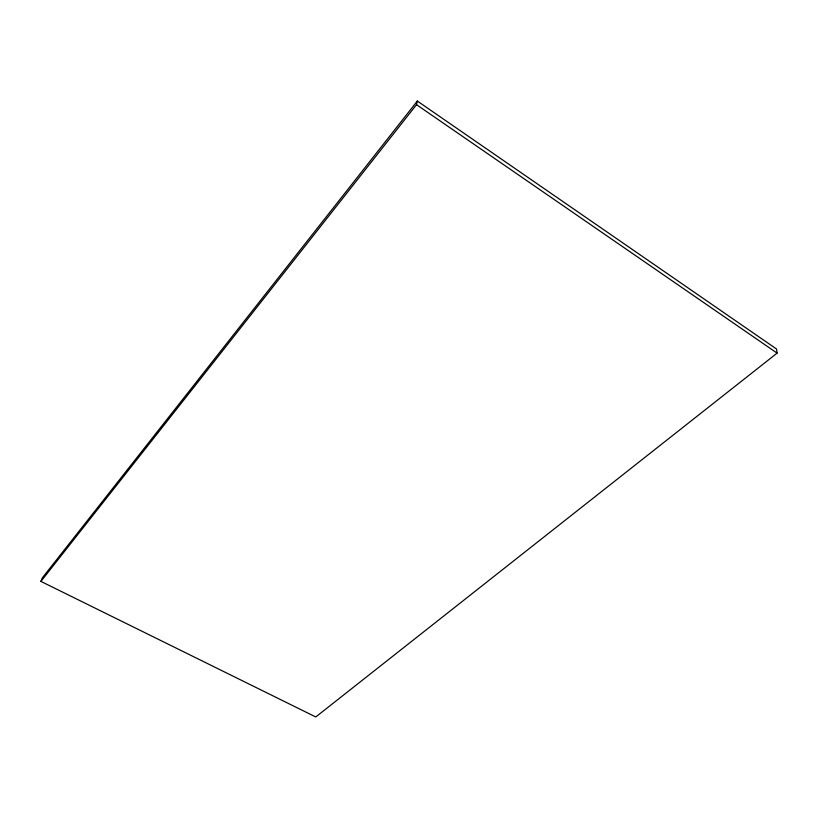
<?xml version="1.0" encoding="UTF-8"?>
<svg xmlns="http://www.w3.org/2000/svg" width="818" height="818" viewBox="0 0 818 818"><rect width="100%" height="100%" fill="white"/><g stroke="black" fill="none" stroke-linecap="round" stroke-linejoin="round"><path stroke-width="1.23" d="M40.9 581.394L416.515 104.663L417.323 101.043L776.527 349L777.1 353.131L315.768 716.957L40.9 581.394L42.434 577.733L417.323 101.043M416.515 104.663L777.1 353.131"/></g></svg>
